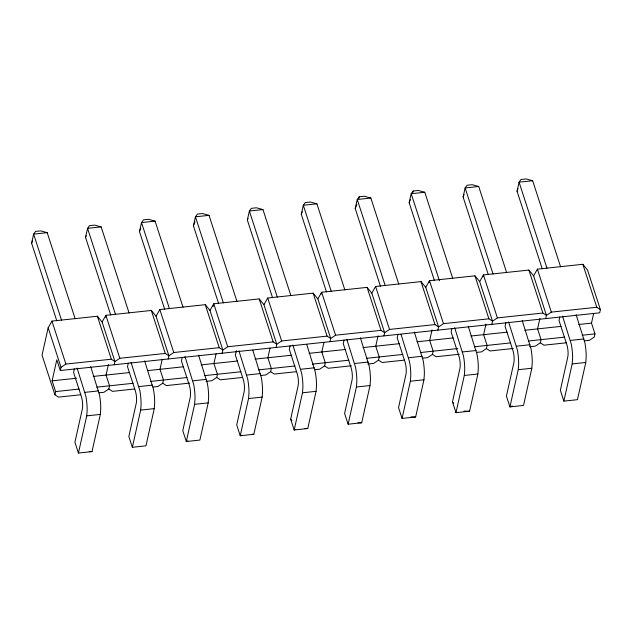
<?xml version="1.0" encoding="UTF-8"?>
<svg xmlns="http://www.w3.org/2000/svg" width="632" height="632" viewBox="0 0 632 632"><rect width="100%" height="100%" fill="white"/><g stroke="black" fill="none" stroke-linecap="round" stroke-linejoin="round"><path stroke-width="0.95" d="M90.692 366.639L99.437 394.692A19.639 5.238 83.9 0 1 100.733 409.117L100.33 414.41L92.011 451.611L78.423 453.065L86.734 415.864L87.137 410.571A19.639 5.238 83.9 0 0 85.841 396.146L77.096 368.093M144.625 360.864L153.371 388.925A19.639 5.238 83.9 0 1 154.666 403.35L154.263 408.635L145.953 445.844L132.357 447.298L140.675 410.089L141.078 404.804A19.639 5.238 83.9 0 0 139.783 390.378L131.037 362.318M198.566 355.097L207.312 383.15A19.639 5.238 83.9 0 1 208.607 397.575L208.205 402.868L199.886 440.07L186.298 441.523L194.617 404.322L195.012 399.029A19.639 5.238 83.9 0 0 193.724 384.604L184.979 356.551M252.808 350.254L261.253 377.383A19.639 5.238 83.9 0 1 262.541 391.808L262.146 397.094L253.827 434.303L240.239 435.756L248.55 398.547L248.953 393.262A19.639 5.238 83.9 0 0 247.657 378.837L238.912 350.776M306.749 344.487L315.186 371.608A19.639 5.238 83.9 0 1 316.482 386.034L316.079 391.327L307.768 428.528L294.172 429.981L302.491 392.78L302.894 387.487A19.639 5.238 83.9 0 0 301.598 373.062L292.853 345.009M360.382 337.78L369.127 365.841A19.639 5.238 83.9 0 1 370.423 380.259L370.02 385.552L361.702 422.761L348.113 424.214L356.432 387.005L356.827 381.72A19.639 5.238 83.9 0 0 355.54 367.295L346.794 339.234M414.323 332.013L423.069 360.066A19.639 5.238 83.9 0 1 424.356 374.492L423.961 379.785L415.643 416.986L402.055 418.439L410.366 381.238L410.768 375.945A19.639 5.238 83.9 0 0 409.473 361.52L401.036 334.399M468.257 326.238L477.002 354.291A19.639 5.238 83.9 0 1 478.298 368.717L477.895 374.01L469.584 411.219L455.988 412.672L464.307 375.463L464.71 370.17A19.639 5.238 83.9 0 0 463.414 355.753L454.669 327.692M522.198 320.471L530.943 348.524A19.639 5.238 83.9 0 1 532.239 362.95L531.836 368.243L523.517 405.444L509.929 406.897L518.248 369.696L518.643 364.403A19.639 5.238 83.9 0 0 517.355 349.978L508.602 321.925M576.131 314.697L584.884 342.749A19.639 5.238 83.9 0 1 586.172 357.175L585.777 362.468L577.458 399.677L563.87 401.13L572.181 363.921L572.584 358.628A19.639 5.238 83.9 0 0 571.288 344.211L562.543 316.15M56.793 320.803L31.6 243.162L33.622 234.124L35.59 231.415L40.685 230.87L47.21 232.671L75.137 318.726M114.242 364.751L114.953 361.575L102.108 321.988L97.391 316.229L51.95 321.096L48.166 327.755L42.044 355.168L54.889 394.763L58.499 397.133L80.738 394.755M54.889 394.763L55.6 391.579L52.108 380.835L56.817 359.782L60.309 370.526L599.689 312.816L600.4 309.633L587.555 270.046L582.838 264.287L537.398 269.153L533.613 275.821L546.459 315.408L545.748 318.583M110.734 315.028L85.541 237.395L87.564 228.35L89.531 225.648L94.626 225.103L101.152 226.896L129.078 312.951M60.309 370.526L61.02 367.342L48.166 327.755M74.371 368.851L73.565 372.469L81.394 396.612A8.864 2.362 83.9 0 1 82.334 409.03L74.908 442.242L78.423 453.065M105.465 317.209L105.884 315.321L151.332 310.462L156.049 316.213L168.894 355.8L168.183 358.984M108.404 364.538L106.05 375.068L109.534 385.812L108.823 388.988L103.948 392.267L99.113 392.788M164.675 309.261L139.475 231.62L141.497 222.583L143.464 219.873L148.56 219.328L155.093 221.129L183.019 307.176M128.312 363.084L127.498 366.702L135.335 390.845A8.864 2.362 83.9 0 1 136.267 403.263L128.849 436.467L132.357 447.298M162.132 359.727L159.991 369.293L163.475 380.037L162.764 383.221L157.889 386.5L153.055 387.013M218.609 303.486L193.416 225.853L195.438 216.808L197.405 214.106L202.501 213.561L209.026 215.354L236.953 301.409M182.245 357.309L181.439 360.927L189.276 385.07A8.864 2.362 83.9 0 1 190.208 397.488L182.782 430.7L186.298 441.523L187.87 440.891M213.134 306.615L213.766 303.779L259.207 298.92L263.923 304.671L276.769 344.258L276.058 347.442M216.065 353.952L213.924 363.526L217.416 374.27L216.705 377.446L211.823 380.725L206.024 381.349M272.55 297.719L247.357 220.078L249.371 211.041L251.346 208.331L256.442 207.786L262.967 209.579L290.894 295.634M222.116 353.209L222.827 350.033L209.982 310.446L205.274 304.687L159.825 309.554L156.049 316.213M236.392 350.634L235.381 355.16L243.209 379.295A8.864 2.362 83.9 0 1 244.142 391.722L236.724 424.925L240.239 435.756L241.811 435.124M270.006 348.185L267.865 357.752L271.349 368.495L270.638 371.671L265.764 374.958L260.929 375.471M326.483 291.945L301.29 214.311L303.313 205.266L305.28 202.564L310.375 202.019L316.901 203.812L344.835 289.867M290.127 345.767L289.314 349.385L297.151 373.528A8.864 2.362 83.9 0 1 298.083 385.947L290.665 419.158L294.172 429.981L295.744 429.349M321.222 294.125L321.641 292.237L367.089 287.378L371.798 293.13L384.643 332.716L383.932 335.9M323.947 342.41L321.807 351.985L325.29 362.721L324.579 365.904L319.705 369.183L314.87 369.704M380.425 286.178L355.231 208.536L357.254 199.499L359.221 196.789L364.316 196.244L370.842 198.037L398.768 284.092M358.842 198.488L359.221 196.789M329.999 341.667L330.71 338.491L317.864 298.904L313.148 293.145L267.699 298.012L263.923 304.671M344.061 340L343.255 343.611L351.092 367.753A8.864 2.362 83.9 0 1 352.024 380.18L344.598 413.383L348.113 424.214M378.094 335.679L375.74 346.21L379.232 356.954L378.521 360.129L373.638 363.416L367.84 364.032M434.366 280.403L409.173 202.769L411.187 193.724L413.162 191.022L418.258 190.477L424.783 192.27L452.709 278.325M412.783 192.713L413.162 191.022M398.002 334.225L397.196 337.844L405.025 361.986A8.864 2.362 83.9 0 1 405.957 374.405L398.539 407.616L402.055 418.439M429.096 282.583L429.515 280.695L474.964 275.836L479.672 281.588L492.526 321.175L491.815 324.358M432.035 329.912L429.681 340.443L433.165 351.179L432.454 354.362L427.58 357.641L422.745 358.162M488.299 274.636L463.106 196.994L465.128 187.949L467.095 185.247L472.191 184.702L478.716 186.495L506.643 272.55M437.873 330.125L438.584 326.949L425.739 287.363L421.023 281.603L375.582 286.47L371.798 293.13M451.943 328.458L451.13 332.069L458.966 356.211A8.864 2.362 83.9 0 1 459.899 368.63L452.473 401.841L455.988 412.672M483.038 276.816L483.456 274.92L528.897 270.062L533.613 275.821M485.976 324.137L483.622 334.668L487.106 345.412L486.395 348.588L481.513 351.874L476.678 352.387M542.24 268.861L517.047 191.227L519.069 182.182L521.037 179.48L526.132 178.935L532.658 180.728L560.584 266.783M505.877 322.683L505.071 326.302L512.908 350.444A8.864 2.362 83.9 0 1 513.84 362.863L506.414 396.074L509.929 406.897L512.291 405.949M539.91 318.37L537.556 328.901L541.047 339.637L540.336 342.82L535.454 346.099L529.656 346.723M559.818 316.909L559.012 320.527L566.841 344.669A8.864 2.362 83.9 0 1 567.773 357.088L560.355 390.3L563.87 401.13M584.561 340.846L589.395 340.332L594.27 337.046L594.981 333.87L591.497 323.126L593.638 313.559M31.6 243.162L32.572 240.658M85.541 237.395L86.181 235.72M139.475 231.62L140.77 228.278M193.416 225.853L195.027 221.674M247.357 220.078L247.997 218.411M301.29 214.311L302.262 211.807M355.231 208.536L356.843 204.357M409.173 202.769L410.46 199.428M463.106 196.994L464.078 194.49M517.047 191.227L518.019 188.715M102.108 321.988L105.884 315.321L119.835 358.297L114.953 361.575L111.343 359.205L97.391 316.229M209.982 310.446L213.766 303.779L227.71 346.755L222.827 350.033L219.217 347.663L205.274 304.687M317.864 298.904L321.641 292.237L335.584 335.213L330.71 338.491L327.092 336.121L313.148 293.145M425.739 287.363L429.515 280.695L443.467 323.663L438.584 326.949L434.966 324.579L421.023 281.603M479.672 281.588L483.456 274.92L497.4 317.896L492.526 321.175L488.907 318.805L474.964 275.836M61.02 367.342L65.894 364.064L111.343 359.205M219.217 347.663L173.768 352.522L168.894 355.8L165.276 353.43L151.332 310.462M327.092 336.121L281.651 340.98L276.769 344.258L273.15 341.888L259.207 298.92M434.966 324.579L389.525 329.438L384.643 332.716L381.033 330.346L367.089 287.378M600.4 309.633L596.782 307.263L551.341 312.121L546.459 315.408L542.849 313.03L528.897 270.062M47.21 232.671L33.622 234.124L61.549 320.179M101.152 226.896L87.564 228.35L115.49 314.404M155.093 221.129L141.497 222.583L169.423 308.637M209.026 215.354L195.438 216.808L223.365 302.862M262.967 209.579L249.371 211.041L277.306 297.087M316.901 203.812L303.313 205.266L331.239 291.32M370.842 198.037L357.254 199.499L385.18 285.546M424.783 192.27L411.187 193.724L439.422 280.711M478.716 186.495L465.128 187.949L493.055 274.004M532.658 180.728L519.069 182.182L546.996 268.237M119.835 358.297L165.276 353.43M227.71 346.755L273.15 341.888M335.584 335.213L381.033 330.346M443.467 323.663L488.907 318.805M497.4 317.896L542.849 313.03M52.108 380.835L76.63 378.213M93.299 376.427L129.584 372.548M147.24 370.66L183.525 366.773M201.181 364.885L237.466 361.006M255.115 359.118L291.399 355.231M309.056 353.343L345.341 349.464M362.997 347.576L399.282 343.69M416.93 341.801L453.215 337.923M470.872 336.034L507.156 332.148M524.813 330.26L561.098 326.381M578.746 324.493L591.497 323.126M55.6 391.579L79.134 389.059M96.791 387.171L133.076 383.292M150.724 381.404L187.009 377.517M204.665 375.629L240.95 371.75M258.607 369.862L294.891 365.975M312.54 364.087L348.825 360.208M366.481 358.32L402.766 354.433M420.422 352.545L457.687 348.556M474.356 346.778L510.64 342.892M528.297 341.003L564.581 337.125M582.23 335.237L594.981 333.87M84.972 392.353L98.56 390.9M138.914 386.579L152.502 385.125M192.847 380.812L206.443 379.358M246.788 375.037L260.376 373.583M300.729 369.27L314.317 367.816M354.663 363.495L368.259 362.041M408.604 357.728L422.192 356.274M462.537 351.953L476.133 350.499M516.478 346.186L530.066 344.732M570.419 340.411L584.008 338.957M134.679 388.98L112.441 391.358L108.823 388.988M189.584 383.103L166.382 385.591L162.764 383.221M242.554 377.438L220.315 379.816L216.705 377.446M296.495 371.671L274.256 374.049L270.638 371.671M351.4 365.794L328.198 368.274L324.579 365.904M404.369 360.122L382.131 362.507L378.521 360.129M459.274 354.252L436.072 356.732L432.454 354.362M513.216 348.477L490.013 350.965L486.395 348.588M566.185 342.813L543.947 345.19L540.336 342.82M86.734 415.864L100.33 414.41M140.675 410.089L154.263 408.635M194.617 404.322L208.205 402.868M248.55 398.547L262.146 397.094M302.491 392.78L316.079 391.327M356.432 387.005L370.02 385.552M410.366 381.238L423.961 379.785M464.307 375.463L477.895 374.01M518.248 369.696L531.836 368.243M572.181 363.921L585.777 362.468M463.975 411.116L469.584 411.219M410.974 416.907L415.643 416.986M357.965 422.69L361.702 422.761M304.964 428.48L307.768 428.528M251.963 434.271L253.827 434.303M89.207 451.564L92.011 451.611M452.473 401.841L453.658 403.279M290.665 419.158L291.842 420.596M582.838 264.287L596.782 307.263M537.398 269.153L551.341 312.121M375.582 286.47L389.525 329.438M267.699 298.012L281.651 340.98M159.825 309.554L173.768 352.522M51.95 321.096L65.894 364.064"/></g></svg>
